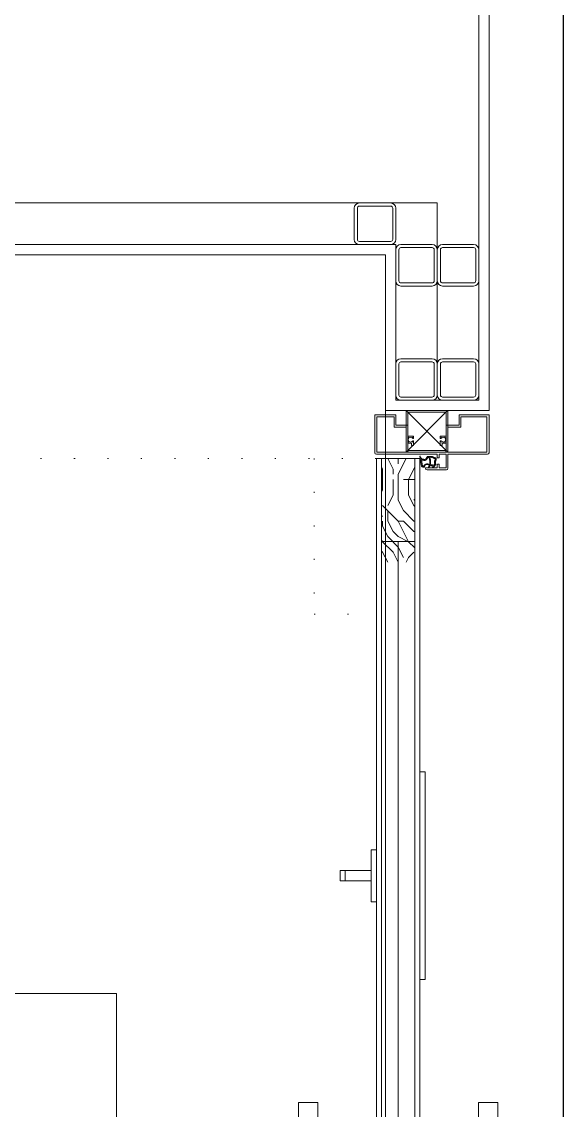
# Model space of a CAD drawing. Extents: x -1701 to 23780, y -363 to 7742.
# Drawn here: x 1352.5 to 1404.6, y 434.6 to 539.5 of the extents above; entities that cross this region are included whole.
import ezdxf
from ezdxf.enums import TextEntityAlignment as Align

# ---------------------------------------------------------------- set-up
doc = ezdxf.new("R2010")
doc.units = 0
doc.header["$LTSCALE"] = 25
doc.header["$MEASUREMENT"] = 0
doc.header["$PDMODE"] = 1
doc.linetypes.add('Audi$0$DOT2', pattern=[0.125, 0, -0.125])
doc.layers.get('0').update_dxf_attribs({"color": 9, "lineweight": 9})
for name, color, linetype, lineweight in [('Audi$0$06C', 8, 'Continuous', 9), ('Audi$0$06D', 8, 'Continuous', 9), ('Audi$0$09', 8, 'Continuous', 9), ('Audi$0$10', 8, 'Continuous', 9), ('Audi$0$11', 8, 'Continuous', 9), ('Audi$0$12', 8, 'Continuous', 9), ('Audi$0$20', 8, 'Audi$0$DOT2', 9), ('Audi$0$21', 8, 'Continuous', 9), ('Audi$0$33', 8, 'Audi$0$BATTING', 9), ('Audi$0$35', 8, 'Continuous', 9), ('E-KABLO', 7, 'Continuous', 30)]:
    doc.layers.add(name, color=color, linetype=linetype, lineweight=lineweight)
doc.styles.add('Audi$0$Arial', font='arial.ttf', dxfattribs={"height": 2.5})
doc.styles.add('Audi$0$MuuM_TEXT-STANDART', font='ARIALN.TTF')
doc.linetypes.add('Audi$0$BATTING', pattern='A,0.0001,-0.1,[134,ltypeshp.shx,S=0.1,R=0,X=-0.1,Y=0],-0.2,[134,ltypeshp.shx,S=0.1,R=180,X=0.1,Y=0],-0.1', length=0.4001000000000002)

# ---------------------------------------------------------------- blocks, each defined once
blk = doc.blocks.new('Audi$0$Prf-40x40')
for points in [[(1.5, -1.999999999998179), (-1.5, -2.000000000001818, -0.4142135623730951), (-2, -1.500000000001818), (-2, 1.499999999998179, -0.4142135623730951), (-1.5, 1.999999999998179), (1.5, 2.000000000001818, -0.4142135623730951), (2, 1.500000000001818), (2, -1.499999999998179, -0.4142135623730951)], [(1.5, -1.699999999998908), (-1.5, -1.700000000002544, -0.4142135623738941), (-1.699999999997089, -1.500000000001818), (-1.699999999997089, 1.499999999998179, -0.4142135623738941), (-1.5, 1.699999999998908), (1.5, 1.700000000002544, -0.4142135623738941), (1.699999999997089, 1.500000000001818), (1.699999999997089, -1.499999999998179, -0.4142135623738941)]]:
    blk.add_lwpolyline(points, format="xyb", close=True)
at = {"color": 252}
blk.add_point((0, 0), dxfattribs=at)
blk = doc.blocks.new('Audi$0$0_roomno2')
blk.add_lwpolyline([(19.375, -10.50000000000218), (0, -10.50000000000218), (0, 0), (19.375, 0)], close=True)
at = {"style": 'Audi$0$Arial'}
blk.add_attdef('ODANO', (0, 1.170000000001164), '', height=2, dxfattribs=at)
blk.add_attdef('MEKANADI', text='', height=2, dxfattribs=at).set_placement((0.3500000000000002, -3.000000000001453), align=Align.BOTTOM_LEFT)
at = {"style": 'Audi$0$MuuM_TEXT-STANDART', "width": 0.6}
for tag, p in [('YER01', (10, -4.500000000001453)), ('TAVAN01', (13.75, -4.500000000001453)), ('DUVAR01', (17.5, -4.500000000001453)), ('YER02', (10, -6.750000000001456)), ('TAVAN02', (13.75, -6.750000000001456)), ('DUVAR02', (17.5, -6.750000000001456)), ('YER03', (10, -9.000000000001457)), ('TAVAN03', (13.75, -9.000000000001457)), ('DUVAR03', (17.5, -9.000000000001457))]:
    blk.add_attdef(tag, text='', height=1.5, dxfattribs=at).set_placement(p, align=Align.MIDDLE_CENTER)
for tag, p in [('M2', (0.3500000000000001, -4.875000000001453)), ('TEMIZTAVANYUKSEKLIGI', (1.799999999999999, -8.607952679349546))]:
    blk.add_attdef(tag, text='', height=1.5, dxfattribs=at).set_placement(p, align=Align.MIDDLE_LEFT)
blk = doc.blocks.new('Audi$0$p-korkasa_40x40')
at = {"layer": 'Audi$0$10'}
for points in [[(-2, -2), (-2, -2, 4.557571570274368), (-2, -2), (2, -2.000000000000454, 6.895317174706505), (2, -2.000000000000454), (2, -2.000000000000454), (2, 2.000000000000454), (-2, 2), (-2, -2)], [(-1.85000000000582, -1.85000000000582), (-1.85000000000582, 1.85000000000582), (1.85000000000582, 1.85000000000582), (1.85000000000582, -1.85000000000582), (-1.85000000000582, -1.85000000000582, -4.556434831823175), (-1.85000000000582, -1.85000000000582)]]:
    blk.add_lwpolyline(points, format="xyb", close=True, dxfattribs=at)
for points in [[(2, -2.000000000000454), (-2, 2)], [(2, 2.000000000000454), (-2, -1.96874570933869)]]:
    blk.add_lwpolyline(points, dxfattribs=at)
blk = doc.blocks.new('Audi$0$p-kapı')
at = {"layer": 'Audi$0$09'}
h = blk.add_hatch(dxfattribs=at)
h.set_pattern_fill('LOGEND', color=256, scale=10, style=0)
h.set_pattern_definition([(360, (-1595.241908694795, -1979.639528495034), (9.999999999999996, -10), [3, -7]), (360, (-1595.241908694795, -1980.139528495034), (9.999999999999996, -10), [3, -7]), (360, (-1594.741908694795, -1981.139528495034), (9.999999999999996, -10), [2, -8]), (360, (-1594.241908694796, -1982.139528495034), (9.999999999999996, -10), [1.5, -8.5]), (360, (-1594.241908694796, -1983.139528495034), (9.999999999999996, -10), [1, -9]), (360, (-1596.741908694796, -1984.139528495034), (9.999999999999996, -10), [0.5, -2.5, 0.5, -6.5]), (360, (-1595.241908694795, -1984.639528495034), (9.999999999999996, -10), [0.5, -4, 1.5, -4]), (360, (-1593.241908694795, -1985.139528495034), (9.999999999999996, -10), [0.5, -0.5, 0.5, -8.5]), (360, (-1593.741908694795, -1985.639528495034), (9.999999999999996, -10), [0.5, -9.5]), (360, (-1594.241908694796, -1986.639528495034), (9.999999999999996, -10), [1.5, -8.5]), (360, (-1594.241908694796, -1987.639528495034), (9.999999999999996, -10), [2, -8]), (360, (-1594.741908694795, -1988.639528495034), (9.999999999999996, -10), [2.5, -3, 0.5, -4]), (270, (-1598.741908694796, -1982.639528495034), (-10, -9.999999999999996), [0.5, -1, 2.5, -6]), (270, (-1598.241908694796, -1983.639528495034), (-10, -9.999999999999996), [0.5, -0.5, 1.5, -7.5]), (270, (-1597.741908694796, -1987.639528495034), (-10, -9.999999999999996), [1, -9]), (270, (-1597.241908694796, -1983.639528495034), (-10, -9.999999999999996), [2, -3, 0.5, -4.5]), (270, (-1596.741908694796, -1989.139528495034), (-10, -9.999999999999996), [0.5, -9.5]), (270, (-1596.241908694796, -1984.139528495034), (-10, -9.999999999999996), [1.5, -8.5]), (270, (-1595.241908694795, -1984.639528495034), (-10, -9.999999999999996), [1, -9]), (270, (-1594.241908694796, -1984.639528495034), (-10, -9.999999999999996), [0.5, -1.5, 1.5, -6.5]), (270, (-1593.741908694795, -1985.139528495034), (-10, -9.999999999999996), [0.5, -9.5]), (270, (-1593.241908694795, -1983.139528495034), (-10, -9.999999999999996), [1.399999999999999, -8.6]), (270, (-1592.741908694796, -1981.139528495034), (-10, -9.999999999999996), [1, -9]), (270, (-1591.741908694795, -1985.139528495034), (-10, -9.999999999999996), [0.5, -9.5]), (270, (-1590.741908694796, -1984.639528495034), (-10, -9.999999999999996), [1.5, -8.5]), (270, (-1589.741908694796, -1984.639528495034), (-10, -9.999999999999996), [1.5, -8.5]), (314.9999999999999, (-1591.241908694796, -1980.639528495034), (-3.3e-15, -10.00000000019025), [0.7071000000000001, -0.7071000000000001, 0.7071000000000001, -12.02083562]), (314.9999999999999, (-1593.241908694795, -1983.139528495034), (-3.3e-15, -10.00000000019025), [1.414199999999999, -12.72793562]), (314.9999999999999, (-1597.241908694796, -1988.139528495034), (-3.3e-15, -10.00000000019025), [1.414199999999999, -12.72793562]), (314.9999999999999, (-1595.241908694795, -1985.639528495034), (-3.3e-15, -10.00000000019025), [1.414199999999999, -12.72793562]), (314.9999999999999, (-1594.741908694795, -1983.639528495034), (-3.3e-15, -10.00000000019025), [1.414199999999999, -12.72793562]), (314.9999999999999, (-1591.741908694795, -1981.639528495034), (-3.3e-15, -10.00000000019025), [1.414199999999999, -12.72793562]), (314.9999999999999, (-1592.741908694796, -1982.139528495034), (-3.3e-15, -10.00000000019025), [2.121319999999998, -12.02081562]), (314.9999999999999, (-1595.741908694796, -1986.639528495034), (-3.3e-15, -10.00000000019025), [0.7071000000000001, -13.43503562]), (314.9999999999999, (-1596.241908694796, -1987.639528495034), (-3.3e-15, -10.00000000019025), [0.7071000000000001, -13.43503562]), (314.9999999999999, (-1592.241908694796, -1987.639528495034), (-3.3e-15, -10.00000000019025), [0.7071000000000001, -13.43503562]), (314.9999999999999, (-1596.241908694796, -1982.639528495034), (-3.3e-15, -10.00000000019025), [0.7071000000000001, -13.43503562]), (314.9999999999999, (-1590.741908694796, -1986.139528495034), (-3.3e-15, -10.00000000019025), [0.7071000000000001, -13.43503562]), (314.9999999999999, (-1594.241908694796, -1985.139528495034), (-3.3e-15, -10.00000000019025), [0.7071000000000001, -13.43503562]), (314.9999999999999, (-1593.241908694795, -1986.139528495034), (-3.3e-15, -10.00000000019025), [0.7071000000000001, -13.43503562]), (225, (-1593.741908694795, -1984.139528495034), (-10.00000000019025, 3.3e-15), [0.7071000000000001, -0.7071000000000001, 2.121319999999998, -10.60661562]), (225, (-1592.241908694796, -1984.139528495034), (-10.00000000019025, 3.3e-15), [0.7071000000000001, -13.43503562]), (225, (-1592.241908694796, -1980.639528495034), (-10.00000000019025, 3.3e-15), [0.7071000000000001, -13.43503562]), (225, (-1594.241908694796, -1983.139528495034), (-10.00000000019025, 3.3e-15), [0.7071000000000001, -13.43503562]), (225, (-1592.741908694796, -1985.139528495034), (-10.00000000019025, 3.3e-15), [0.7071000000000001, -13.43503562]), (225, (-1595.241908694795, -1982.639528495034), (-10.00000000019025, 3.3e-15), [0.7071000000000001, -13.43503562]), (225, (-1591.241908694796, -1982.639528495034), (-10.00000000019025, 3.3e-15), [0.7071000000000001, -13.43503562]), (225, (-1598.241908694796, -1979.639528495034), (-10.00000000019025, 3.3e-15), [0.7071000000000001, -13.43503562]), (225, (-1597.741908694796, -1980.139528495034), (-10.00000000019025, 3.3e-15), [1.414199999999999, -12.72793562]), (225, (-1597.241908694796, -1980.639528495034), (-10.00000000019025, 3.3e-15), [1.414199999999999, -12.72793562]), (225, (-1596.241908694796, -1980.639528495034), (-10.00000000019025, 3.3e-15), [1.414199999999999, -12.72793562]), (225, (-1595.741908694796, -1981.639528495034), (-10.00000000019025, 3.3e-15), [1.414199999999999, -12.72793562]), (225, (-1591.741908694795, -1985.639528495034), (-10.00000000019025, 3.3e-15), [1.414199999999999, -12.72793562]), (225, (-1589.741908694796, -1980.639528495034), (-10.00000000019025, 3.3e-15), [1.414199999999999, -12.72793562]), (225, (-1589.241908694796, -1988.639528495034), (-10.00000000019025, 3.3e-15), [1.414199999999999, -12.72793562]), (225, (-1589.241908694796, -1987.639528495034), (-10.00000000019025, 3.3e-15), [1.414199999999999, -12.72793562]), (225, (-1590.241908694796, -1987.139528495034), (-10.00000000019025, 3.3e-15), [1.414199999999999, -12.72793562]), (225, (-1597.241908694796, -1987.139528495034), (-10.00000000019025, 3.3e-15), [2.121319999999998, -12.02081562]), (225, (-1590.741908694796, -1986.139528495034), (-10.00000000019025, 3.3e-15), [2.121319999999998, -12.02081562]), (333.4349487999999, (-1596.241908694796, -1989.139528495034), (10.00000000000094, -4.0006493e-09), [1.117999999999998, -21.24267976999997]), (333.4349487999999, (-1596.241908694796, -1984.139528495034), (10.00000000000094, -4.0006493e-09), [1.117999999999998, -21.24267976999997]), (333.4349487999999, (-1595.241908694795, -1987.139528495034), (10.00000000000094, -4.0006493e-09), [1.117999999999998, -21.24267976999997]), (333.4349487999999, (-1592.241908694796, -1980.139528495034), (10.00000000000094, -4.0006493e-09), [1.117999999999998, -21.24267976999997]), (333.4349487999999, (-1592.741908694796, -1981.139528495034), (10.00000000000094, -4.0006493e-09), [1.117999999999998, -21.24267976999997]), (333.4349487999999, (-1595.741908694796, -1983.139528495034), (10.00000000000094, -4.0006493e-09), [1.117999999999998, -21.24267976999997]), (333.4349487999999, (-1595.741908694796, -1988.139528495034), (10.00000000000094, -4.0006493e-09), [1.117999999999998, -21.24267976999997]), (333.4349487999999, (-1592.741908694796, -1985.139528495034), (10.00000000000094, -4.0006493e-09), [2.235999999999997, -20.12467976999998]), (296.5650511799998, (-1592.741908694796, -1986.639528495034), (5.099821e-10, -10.00000000000094), [1.117999999999975, -21.24267976999962]), (296.5650511799998, (-1591.241908694796, -1983.639528495034), (5.099821e-10, -10.00000000000094), [1.117999999999975, -21.24267976999962]), (296.5650511799998, (-1596.241908694796, -1985.639528495034), (5.099821e-10, -10.00000000000094), [1.117999999999975, -21.24267976999962]), (296.5650511799998, (-1598.241908694796, -1986.139528495034), (5.099821e-10, -10.00000000000094), [1.117999999999975, -21.24267976999962]), (296.5650511799998, (-1592.241908694796, -1984.139528495034), (5.099821e-10, -10.00000000000094), [1.117999999999975, -21.24267976999962]), (296.5650511799998, (-1593.241908694795, -1984.139528495034), (5.099821e-10, -10.00000000000094), [1.117999999999975, -21.24267976999962]), (296.5650511799998, (-1597.241908694796, -1985.639528495034), (5.099821e-10, -10.00000000000094), [2.235999999999953, -20.12467976999963]), (296.5650511799998, (-1589.741908694796, -1982.139528495034), (5.099821e-10, -10.00000000000094), [2.235999999999953, -20.12467976999963]), (296.5650511799998, (-1590.741908694796, -1982.639528495034), (5.099821e-10, -10.00000000000094), [2.235999999999953, -20.12467976999963]), (243.4349487999999, (-1598.741908694796, -1981.139528495034), (-4.0006526e-09, -10.00000000000094), [1.11799999999998, -21.24267976999968]), (243.4349487999999, (-1598.741908694796, -1986.639528495034), (-4.0006526e-09, -10.00000000000094), [1.11799999999998, -21.24267976999968]), (243.4349487999999, (-1596.741908694796, -1979.639528495034), (-4.0006526e-09, -10.00000000000094), [1.11799999999998, -21.24267976999968]), (243.4349487999999, (-1597.741908694796, -1988.639528495034), (-4.0006526e-09, -10.00000000000094), [1.11799999999998, -21.24267976999968]), (243.4349487999999, (-1596.741908694796, -1982.639528495034), (-4.0006526e-09, -10.00000000000094), [1.11799999999998, -21.24267976999968]), (243.4349487999999, (-1594.741908694795, -1983.639528495034), (-4.0006526e-09, -10.00000000000094), [1.11799999999998, -21.24267976999968]), (243.4349487999999, (-1593.741908694795, -1985.639528495034), (-4.0006526e-09, -10.00000000000094), [1.11799999999998, -21.24267976999968]), (243.4349487999999, (-1598.241908694796, -1981.639528495034), (3.2114650989e-06, -10.00000160773382), [1.11799999999998, -21.24267976999968]), (243.4349487999999, (-1595.741908694796, -1983.139528495034), (-4.0006526e-09, -10.00000000000094), [1.11799999999998, -21.24267976999968]), (243.4349487999999, (-1592.741908694796, -1982.139528495034), (-4.0006526e-09, -10.00000000000094), [1.11799999999998, -21.24267976999968]), (243.4349487999999, (-1591.741908694795, -1983.139528495034), (-4.0006526e-09, -10.00000000000094), [1.11799999999998, -21.24267976999968]), (243.4349487999999, (-1589.741908694796, -1986.139528495034), (-4.0006526e-09, -10.00000000000094), [1.11799999999998, -21.24267976999968]), (243.4349487999999, (-1597.241908694796, -1989.139528495034), (-4.0006526e-09, -10.00000000000094), [1.11799999999998, -21.24267976999968]), (243.4349487999999, (-1598.741908694796, -1988.639528495034), (-4.0006526e-09, -10.00000000000094), [2.23599999999996, -20.12467976999968]), (243.4349487999999, (-1597.241908694796, -1981.639528495034), (-4.0006526e-09, -10.00000000000094), [2.23599999999996, -20.12467976999968]), (206.5650511799999, (-1598.741908694796, -1980.139528495034), (-10.00000000000094, -5.099854e-10), [1.117999999999998, -21.24267976999997]), (206.5650511799999, (-1590.241908694796, -1979.639528495034), (-10.00000000000094, -5.099854e-10), [1.117999999999998, -21.24267976999997]), (206.5650511799999, (-1590.741908694796, -1984.639528495034), (-10.00000000000094, -5.099854e-10), [1.117999999999998, -21.24267976999997]), (206.5650511799999, (-1594.741908694795, -1981.139528495034), (-10.00000000000094, -5.099854e-10), [1.117999999999998, -21.24267976999997]), (206.5650511799999, (-1595.241908694795, -1980.139528495034), (-10.00000000000094, -5.099854e-10), [1.117999999999998, -21.24267976999997]), (206.5650511799999, (-1594.241908694796, -1982.139528495034), (-10.00000000000094, -5.099854e-10), [1.117999999999998, -21.24267976999997]), (206.5650511799999, (-1591.241908694796, -1988.139528495034), (-10.00000000000094, -5.099854e-10), [1.117999999999998, -21.24267976999997]), (206.5650511799999, (-1590.241908694796, -1988.639528495034), (-10.00000000000094, -5.099854e-10), [2.235999999999996, -20.12467976999998])])
h.paths.add_polyline_path([(1.170000000001889, -4.599999999998543), (1.170000000001889, -14.60028270519979), (4.370000000002618, -14.60028270519979), (4.370000000002618, -4.599999999998543)])
at = {"layer": 'Audi$0$10'}
h = blk.add_hatch(color=256, dxfattribs=at)
edge = h.paths.add_edge_path()
edge.add_spline(control_points=[(-0.5369756097570644, -5.487583130314305), (-0.5906374453152239, -5.448109474127703), (-0.6878822009421129, -5.376576213864607), (-0.7823709486983716, -5.26979727714206), (-0.8899654388224005, -5.183654342275985), (-0.8351330276491353, -5.074845487528363), (-0.7993581297414494, -4.972602756468404), (-0.8236312188018928, -4.864064488465372), (-0.8909774078929331, -4.779597429209387), (-0.8936748011838059, -4.686491515603847), (-0.8901922852564894, -4.571903196243511), (-0.728764212148235, -4.500753839522076), (-0.5556085026000801, -4.416274023991716), (-0.3208874964548158, -4.395586009384714), (-0.1643808494300174, -4.42080311450263), (-0.0170845106040361, -4.413859327672981), (-0.0044594722057809, -4.527684065302309), (0.0795073431909259, -4.599534732878963), (0.1646003593887144, -4.71296180869831), (0.2895508234578301, -4.690704634194842), (0.4061617531915547, -4.673187978973147), (0.5518175704273744, -4.632420690963042), (0.5995418682032323, -4.505562638551054), (0.6480338603832934, -4.328156698684324), (0.6698076058928564, -4.376234219475009), (0.6769063150313741, -4.400546785698677)], knot_values=[0, 0, 0, 0, 1.972481329933421, 3.574485720078666, 4.459231721842631, 5.627326994262999, 6.631388320856649, 7.787072978740821, 8.75015276194368, 9.776376719050775, 10.52172028727109, 11.98318526219924, 14.34903833668033, 16.62296311174929, 18.66660599276623, 19.53265988375316, 20.30320742306432, 21.53106540985929, 22.8950020509257, 24.14050273090668, 24.94140504827469, 26.57643914558082, 28.1214307914516, 29.40842415818681, 30.06904306217089, 30.06904306217089, 30.06904306217089, 30.06904306217089], degree=3, periodic=0)
edge.add_arc((0.6577079170856451, -4.406152275536441), 0.0200000000000125, 350.303872262608, 376.27658788719623, ccw=False)
edge.add_line((0.6774222141648352, -4.409520730769144), (0.514778214589569, -5.361414672272076))
edge.add_spline(control_points=[(0.5147782145904785, -5.361414672275714), (0.4684569597193331, -5.388787999763736), (0.4029367876937613, -5.443303916799778), (0.299123291955766, -5.449055911398318), (0.2368332224687037, -5.433057827853191), (0.2434630590905726, -5.433695241110398), (0.2195726180252677, -5.362300950851932), (0.2195726180252677, -5.362300950851932)], knot_values=[0, 0, 0, 0, 0.2230052084876708, 0.4469780816912642, 0.8022655540997069, 1.018676818468204, 1.060393501096338, 1.060393501096338, 1.060393501096338, 1.060393501096338], degree=3, periodic=0)
edge.add_arc((-0.0149015127535677, -5.415764181387202), 0.2404920685283454, 372.8446095959982, 501.1423613045367)
edge.add_spline(control_points=[(-0.2021744220619439, -5.264882464594847), (-0.1844337589864153, -5.291202170345058), (-0.1854437276160752, -5.349255018729309), (-0.1315036820815294, -5.445958331976726), (-0.2492554579002899, -5.444384058457217), (-0.2605854891371564, -5.251315691763012), (-0.4150242235737096, -5.31380163356516), (-0.6628840222583677, -5.301241093380665), (-0.5288317618396832, -5.417381600585939), (-0.5347583595721517, -5.468470008810981), (-0.5369756097570644, -5.487583130314305)], knot_values=[1.684532790128255, 1.684532790128255, 1.684532790128255, 1.684532790128255, 1.827512949640418, 2.001131811412198, 2.034132841388928, 2.383878172112238, 2.570749579948123, 2.81730155771981, 2.995364809708569, 3.101801527567439, 3.101801527567439, 3.101801527567439, 3.101801527567439], degree=3, periodic=0)
edge = h.paths.add_edge_path(flags=16)
edge.add_spline(control_points=[(0.4883339317893844, -4.707549555794683), (0.4716886541282295, -4.72382829525304), (0.4523573484184455, -4.740081949203158), (0.4147011533677869, -4.762876765031251), (0.4001201892897372, -4.769903305110347), (0.3915949691217975, -4.773773023873216)], knot_values=[4.696285649924368, 4.696285649924368, 4.696285649924368, 4.696285649924368, 4.79612257682362, 4.79612257682362, 4.854419796380462, 4.854419796380462, 4.854419796380462, 4.854419796380462], degree=3, periodic=0)
edge.add_spline(control_points=[(0.3915949691217975, -4.773773023873216), (0.3885683923836041, -4.773607827773957), (0.3855311636252736, -4.773655683078687), (0.3757315162838495, -4.774002489109988), (0.3681160688320233, -4.774514404918591), (0.3516475183459988, -4.775929850264217), (0.3429637488879962, -4.776802903492352), (0.3252907630521804, -4.778838108541092), (0.316594720883586, -4.779977599690028), (0.291213085376512, -4.783661981935438), (0.2728923982976994, -4.786533683887681), (0.2312442128131806, -4.78980612817395), (0.2079686403376399, -4.790495247798387), (0.1708219201973407, -4.78445179665141), (0.157941705580015, -4.781219668708216), (0.126446850845241, -4.770230560083289), (0.1093897561368067, -4.760862773509868), (0.0793808313101181, -4.740266044478628), (0.0663699295146216, -4.728753008399507), (0.0429483607986185, -4.705703304971394), (0.0327881743869512, -4.6945441887583), (0.0148434022485162, -4.673768951717647), (0.0068756339605898, -4.663993070942523), (-0.0090410068587516, -4.644832979894998), (-0.0171964423425379, -4.635036743347882), (-0.0399044250698353, -4.605598142516099), (-0.0547606956715754, -4.584164799889547), (-0.0673612565879012, -4.558587210129186)], knot_values=[3.795205768767631, 3.795205768767631, 3.795205768767631, 3.795205768767631, 3.825435281411388, 3.825435281411388, 3.876175829762433, 3.876175829762433, 3.923120005564896, 3.923120005564896, 3.970064181367359, 3.970064181367359, 4.056079576782028, 4.056079576782028, 4.1420949721967, 4.1420949721967, 4.181856208153813, 4.181856208153813, 4.244411595576305, 4.244411595576305, 4.309456277789172, 4.309456277789172, 4.374500960002043, 4.374500960002043, 4.436400391423946, 4.436400391423946, 4.498299822845847, 4.498299822845847, 4.605733337985941, 4.605733337985941, 4.605733337985941, 4.605733337985941], degree=3, periodic=0)
edge.add_arc((-0.1355372299003648, -4.592173467186512), 0.0759999999999773, 386.2267322776729, 512.7778100074727)
edge.add_arc((0.7681294868853002, -4.977224969225062), 1.058097748058568, 156.6238447574831, 191.1623001326106)
edge.add_arc((-0.2503260998964834, -5.178210484511509), 0.0200000000000284, 191.0999284626219, 300.1954139159717)
edge.add_arc((-0.0254490172264923, -5.461997083402821), 0.3422998841750275, 24.48805169599501, 128.8712679559413, ccw=False)
edge.add_arc((0.3533265005826252, -5.298020562389866), 0.0708012071070941, 198.181550441474, 359.8422720900505)
edge.add_line((0.4241274394116772, -5.298215468756097), (0.5220320556400111, -4.725216702885518))
edge.add_arc((0.5023177585608211, -4.721848247652815), 0.019999999999999, 350.303872269459, 494.3621609343977)
edge = h.paths.add_edge_path(flags=16)
edge.add_spline(control_points=[(-0.3815073000114353, -4.472222122116363), (-0.3834389916773944, -4.472755469825642), (-0.3853727186760807, -4.473293892668153), (-0.4205788632025361, -4.483177059635636), (-0.4544610585180635, -4.493986634843166), (-0.4889215080875148, -4.505812684583361), (-0.4900629374460549, -4.506205374447745), (-0.4912037800822874, -4.506598829961148)], knot_values=[2.606882164150666, 2.606882164150666, 2.606882164150666, 2.606882164150666, 2.618308665253161, 2.618308665253161, 2.814704777591772, 2.814704777591772, 2.821436412206805, 2.821436412206805, 2.821436412206805, 2.821436412206805], degree=3, periodic=0)
edge.add_spline(control_points=[(-0.4912037800822874, -4.506598829961148), (-0.5233471352403285, -4.517684478290902), (-0.5550247264036443, -4.529377925202424), (-0.5877413626330963, -4.542037063278256), (-0.5892461558505602, -4.542620780113793), (-0.5907511911427719, -4.543206048052525)], knot_values=[2.408074102405524, 2.408074102405524, 2.408074102405524, 2.408074102405524, 2.597738580129102, 2.597738580129102, 2.606882164150666, 2.606882164150666, 2.606882164150666, 2.606882164150666], degree=3, periodic=0)
edge.add_spline(control_points=[(-0.5907511911427719, -4.543206048052525), (-0.6054095705112559, -4.548906299380178), (-0.6200909125836916, -4.554753686526963), (-0.6513064689206658, -4.567462292994605), (-0.6679456813908474, -4.574394172494065), (-0.6975867124383514, -4.586989977215123), (-0.7102365350583569, -4.592390315156078), (-0.7229134244116722, -4.597943268978269)], knot_values=[2.149006277224146, 2.149006277224146, 2.149006277224146, 2.149006277224146, 2.238060749371884, 2.238060749371884, 2.336258805541189, 2.336258805541189, 2.408074102405524, 2.408074102405524, 2.408074102405524, 2.408074102405524], degree=3, periodic=0)
edge.add_spline(control_points=[(-0.7229134244116722, -4.597943268978269), (-0.7275705286083394, -4.599983255589904), (-0.7322312857468205, -4.602043839309772), (-0.7455618066960596, -4.608008490373322), (-0.7536017658676429, -4.611828990477079), (-0.7677693781188282, -4.618944767549691), (-0.7739268021578029, -4.622241907200078), (-0.7842826841624629, -4.628234270370738), (-0.7883197533083149, -4.630736095932662), (-0.7920567741166451, -4.633701593120347)], knot_values=[1.977607441624772, 1.977607441624772, 1.977607441624772, 1.977607441624772, 2.003990200929743, 2.003990200929743, 2.053089229014396, 2.053089229014396, 2.101047753119271, 2.101047753119271, 2.149006277224144, 2.149006277224144, 2.149006277224144, 2.149006277224144], degree=3, periodic=0)
edge.add_arc((-0.7796246261059423, -4.649368172060348), 0.0200000000000304, 128.4336106568367, 179.4444368482111)
edge.add_spline(control_points=[(-0.7994840715909959, -4.647001227844157), (-0.7996182607275844, -4.648127119100536), (-0.7997274019762699, -4.649270390116727), (-0.8002259230997879, -4.655377579787455), (-0.8004687433967774, -4.661489339101533), (-0.8008469303676973, -4.678717195005447), (-0.8008342107059434, -4.690569281578063), (-0.8005320933662003, -4.700638614369379)], knot_values=[1.69878072459484, 1.69878072459484, 1.69878072459484, 1.69878072459484, 1.709176364630534, 1.709176364630534, 1.751194216338215, 1.751194216338215, 1.814824352558606, 1.814824352558606, 1.814824352558606, 1.814824352558606], degree=3, periodic=0)
edge.add_spline(control_points=[(-0.8005320933662003, -4.700638614369379), (-0.8005291922345351, -4.700735306796559), (-0.8005262644182947, -4.700831834830751), (-0.8002453347398841, -4.709994188720882), (-0.7996581484585477, -4.717831906731587), (-0.7983876424550544, -4.727805052178155), (-0.7979033033734595, -4.730831703876901), (-0.7967892664892136, -4.736400009627687), (-0.7963274052344786, -4.738312488167137), (-0.7950642314099241, -4.742959291426813), (-0.7941042474449205, -4.745736805889464), (-0.7922515160280456, -4.749893213578616), (-0.7915139412471035, -4.751386409348922), (-0.7898580297332956, -4.754580855151289), (-0.7890619376630639, -4.756077201753212), (-0.7868423479412741, -4.760092619239003), (-0.785815735354845, -4.761863285893921), (-0.7847239510629151, -4.763692432650714)], knot_values=[1.498288754767149, 1.498288754767149, 1.498288754767149, 1.498288754767149, 1.498899773643438, 1.498899773643438, 1.55638679152604, 1.55638679152604, 1.58513030046734, 1.58513030046734, 1.61387380940864, 1.61387380940864, 1.646408564364206, 1.646408564364206, 1.665384561853024, 1.665384561853024, 1.684360559341839, 1.684360559341839, 1.69878072459484, 1.69878072459484, 1.69878072459484, 1.69878072459484], degree=3, periodic=0)
edge.add_line((-0.7847239510629151, -4.763692432650714), (-0.7586869314282012, -4.807314172154292))
edge.add_line((-0.7586869314254728, -4.807314172154292), (-0.7255136902876984, -4.892826685434557))
edge.add_line((-0.7255136902895174, -4.892826685434557), (-0.7173155414820941, -4.968486310488515))
edge.add_line((-0.7173155414820941, -4.968486310492153), (-0.7384525110683171, -5.073848124018696))
edge.add_spline(control_points=[(-0.7384525110719551, -5.073848124025972), (-0.7417319309315645, -5.082875379535834), (-0.7452146564100987, -5.091635143231542), (-0.7561384565451591, -5.117976489476859), (-0.7633910574986658, -5.133729595487238), (-0.7682081721068243, -5.146175721485631)], knot_values=[0.9322138717899155, 0.9322138717899155, 0.9322138717899155, 0.9322138717899155, 0.9728151593248144, 0.9728151593248144, 1.059280169269481, 1.059280169269481, 1.059280169269481, 1.059280169269481], degree=3, periodic=0)
edge.add_arc((-0.7495564365199244, -5.153394638276949), 0.0199999999999873, 155.8711632790235, 228.8123973927473)
edge.add_spline(control_points=[(-0.7630056632260676, -5.168197283346669), (-0.7554750532144681, -5.175039363311952), (-0.7451898386098037, -5.183923097909428), (-0.7354561730571731, -5.192862009229427), (-0.7354408858154784, -5.192876049142794), (-0.735425599890732, -5.192890088728745)], knot_values=[0.6191493752113117, 0.6191493752113117, 0.6191493752113117, 0.6191493752113117, 0.6800377646677511, 0.6800377646677511, 0.6801335518299229, 0.6801335518299229, 0.6801335518299229, 0.6801335518299229], degree=3, periodic=0)
edge.add_line((-0.735425599890732, -5.192890088728745), (-0.7085877083327432, -5.218385404619767))
edge.add_arc((-0.6554298056871632, -5.164069316888342), 0.0760000000000115, 225.6174196060796, 248.1751496806524)
edge.add_line((-0.6836843639466679, -5.234621991803579), (-0.6090193983354766, -5.237696418160338))
edge.add_line((-0.6090193983327481, -5.237696418160338), (-0.5257167661893618, -5.233455986635817))
edge.add_line((-0.5257167661911808, -5.233455986635817), (-0.4458209923805044, -5.229388977597409))
edge.add_line((-0.445820992379595, -5.229388977597409), (-0.3993508796656897, -5.227023466140963))
edge.add_line((-0.3993508796665992, -5.227023466140963), (-0.3993451848336917, -5.227020210622868))
edge.add_arc((-0.4095884813359591, -5.151713671220931), 0.0760000000000394, 277.7459111072929, 367.2281972781141)
edge.add_line((-0.3341924609158013, -5.142151239269876), (-0.3342328856770109, -5.142296967715083))
edge.add_line((-0.3342328856779204, -5.142296967715083), (-0.3466309443083446, -5.07546490272216))
edge.add_line((-0.3466309443065256, -5.07546490272216), (-0.355971261873492, -4.984500883256258))
edge.add_line((-0.35597126187713, -4.984500883256258), (-0.3547381997259436, -4.856020760558748))
edge.add_line((-0.3547381997232151, -4.856020760555111), (-0.3473031821049517, -4.788441025990323))
edge.add_line((-0.3473031821085897, -4.788441025993961), (-0.3161650954198194, -4.647602403383644))
edge.add_arc((0.6255815801705467, -4.929675160965414), 0.9830828253785207, 158.9158621440237, 163.3259459756231, ccw=False)
edge.add_arc((-0.361280229568365, -4.545481016604751), 0.0760000000000061, 336.3054641239717, 465.4350394577134)
at = {"layer": 'Audi$0$06C'}
blk.add_line((7.870046077259757, -45.30000001471488), (7.870046077259757, -44.3000000147149), dxfattribs=at)
for points in [[(5.370046077259756, -42.3000000147149), (4.870046077259757, -42.3000000147149), (4.870046077259757, -47.3000000147149), (5.370046077259756, -47.3000000147149)], [(8.370046077259758, -45.30000001471488), (5.370046077259756, -45.30000001471488), (5.370046077259756, -44.3000000147149), (8.370046077259758, -44.3000000147149)]]:
    blk.add_lwpolyline(points, close=True, dxfattribs=at)
at = {"layer": 'Audi$0$06D'}
for points in [[(-0.5799951286935539, -81.62219937940608), (-6.829995128693553, -81.62219937940608), (-6.829995128693553, -66.62219937940608), (-4.954995128693552, -66.62219937940608), (-4.954995128693552, -79.37219937940608), (-4.954995128693552, -79.37219937940608), (-0.5799951286935539, -79.37219937940608), (-0.5799951286935539, -81.62219937940608)], [(6.120140416471259, -81.62218975205906), (12.37014041647126, -81.62218975205906), (12.37014041647126, -66.62218975205906), (10.49514041647126, -66.62218975205906), (10.49514041647126, -79.37218975205904), (10.49514041647126, -79.37218975205904), (6.120140416471259, -79.37218975205904), (6.120140416471259, -81.62218975205906)]]:
    blk.add_lwpolyline(points, dxfattribs=at)
at = {"layer": 'Audi$0$10'}
for p, q in [((-0.6520531316018606, -5.239887004390766), (-0.3993804007805011, -5.227024968880868)), ((0.5220320556400111, -4.725216702885518), (0.4238229449983919, -5.299997559632172)), ((0.6774222141648352, -4.409520730769144), (0.5147782145904785, -5.361414672275714))]:
    blk.add_line(p, q, dxfattribs=at)
blk.add_lwpolyline([(-3.124999999996361, -0.4000000000014552, -0.4142135623730951), (-3.099999999998543, -0.4250000000029104), (-3.099999999998543, -1.400000000059662), (-1.86499999999796, -1.400000000059662, -0.4142135623730951), (-1.839999999996505, -1.425000000061118), (-1.839999999996505, -2.445454079315823), (-1.281196915806503, -2.445454079315823), (-1.281196915806503, -2.675454079311748), (-1.390486237687582, -2.675454079311748), (-1.354628344986849, -2.639596186614654, 0.0916730868048769), (-1.425339023106061, -2.568885508495439), (-1.461431334289954, -2.604977819675696, 0.2882609505077494), (-1.700962497321597, -2.604977819675696), (-1.73705480850549, -2.568885508495439, 0.091673086804877), (-1.807765486624703, -2.639596186614654), (-1.771673175440809, -2.675688497794908, 0.2882609505067066), (-1.771673175440809, -2.915219660826551), (-1.807765486624703, -2.951311972014082, 0.09167308680455198), (-1.73705480850549, -3.022022650133294), (-1.700962497321597, -2.985930338945763, 0.2882609505077494), (-1.461431334289954, -2.985930338945763), (-1.425339023106061, -3.022022650133294, 0.0916730868044047), (-1.354628344986849, -2.951311972014082), (-1.390486237687582, -2.915454079309712), (-1.281196915806503, -2.915454079309712), (-1.281196915806503, -3.320454079315823, -0.4142135623730951), (-1.30619691580432, -3.345454079310002), (-1.456196915805774, -3.345454079310002, -0.4142135623730951), (-1.481196915807231, -3.320454079315823), (-1.481196915807231, -3.145454079312912), (-1.839999999996505, -3.145454079312912), (-1.839999999996505, -3.849999999998543, 0.4142135623730951), (-1.689999999998688, -4), (1.690000000002328, -4, 0.4142135623730951), (1.840000000003783, -3.849999999998543), (1.840000000003783, -3.145454079312912), (1.481196915810869, -3.145454079312912), (1.481196915810869, -3.320454079315823, -0.4142135623730951), (1.456196915813051, -3.345454079310002), (1.306196915811596, -3.345454079310002, -0.4142135623730951), (1.281196915810139, -3.320454079315823), (1.281196915810139, -2.915454079309712), (1.390486237694856, -2.915454079309712), (1.354628344994123, -2.951311972014082, 0.0916730868044046), (1.4253390231097, -3.022022650133294), (1.46143133429723, -2.985930338945763, 0.2882609505077494), (1.700962497328873, -2.985930338945763), (1.737054808512764, -3.022022650133294, 0.09167308680455198), (1.807765486631979, -2.951311972014082), (1.771673175444448, -2.915219660826551, 0.2882609505067075), (1.771673175444448, -2.675688497794908), (1.807765486631979, -2.639596186614654, 0.0916730868048769), (1.737054808512764, -2.568885508495439), (1.700962497328873, -2.604977819675696, 0.2882609505077494), (1.46143133429723, -2.604977819675696), (1.425339023113338, -2.568885508495439, 0.091673086804877), (1.354628344994123, -2.639596186614654), (1.390486237694856, -2.675454079311748), (1.281196915810139, -2.675454079311748), (1.281196915810139, -2.445454079315823), (1.840000000003783, -2.445454079315823), (1.840000000003783, -1.425000000061118, -0.4142135623730951), (1.8650000000016, -1.400000000059662), (3.000000000003637, -1.400000000059662), (3.000000000003637, -0.4250000000029104, -0.4142135623730951), (3.025000000005093, -0.4000000000014552), (4.995000000002619, -0.4000000000014552, -0.4142135623730951), (5.020000000004074, -0.4250000000029104), (5.020000000004074, -4.050000000002908, -0.4142135623730951), (4.870000000002619, -4.199999999997087), (-0.999999999996362, -4.199999999997087), (-0.999999999996362, -4.525000000001455, -0.4142135623730951), (-1.024999999997815, -4.550000000002909), (-1.154999999998834, -4.550000000002909, -0.4142135623730951), (-1.179999999996653, -4.525000000001455), (-1.179999999996653, -4.199999999997087), (-1.839999999996505, -4.199999999997087), (-1.839999999996505, -5.519999999996796), (-1.179999999996653, -5.519999999996796), (-1.179999999996653, -5.194999999999708, -0.4142135623730951), (-1.154999999998834, -5.169999999998251), (-1.024999999997815, -5.169999999998251, -0.4142135623730951), (-0.999999999996362, -5.194999999999708), (-0.999999999996362, -5.519999999996796), (0.1400000000030559, -5.519999999996796), (0.1400000000030559, -5.550000000002909, -0.4142135623730951), (-0.0099999999983993, -5.699999999997088), (-1.869999999998981, -5.699999999997088, -0.4142135623730951), (-2.019999999996798, -5.550000000002909), (-2.019999999996798, -4.199999999997087), (-5.829999999998107, -4.199999999997087, -0.4142135623730951), (-5.979999999995925, -4.050000000002908), (-5.979999999995925, -0.4250000000029104, -0.4142135623730951), (-5.95499999999447, -0.4000000000014552)], format="xyb", close=True, dxfattribs=at)
for points in [[(-5.779999999998834, -0.5999999999985448), (-5.779999999998834, -4), (-2, -4), (-2, -1.580000000059953), (-3.259999999998397, -1.580000000059953), (-3.259999999998397, -0.5999999999985448)], [(2.000000000003637, -1.580000000059953), (3.160000000007128, -1.580000000059953), (3.160000000007128, -0.5999999999985448), (4.820000000003347, -0.5999999999985448), (4.820000000003347, -4), (2.000000000003637, -4)], [(0.6702100840338971, -34.80029411766009), (0.1702100840338971, -34.80029411766009), (0.1702100840338971, -54.80029411766007), (0.6702100840338971, -54.80029411766007)]]:
    blk.add_lwpolyline(points, close=True, dxfattribs=at)
blk.add_lwpolyline([(-0.2852864468113694, -4.544508914594188), (-0.3161650954170909, -4.647602403383644), (-0.3473031821085897, -4.788441025993961), (-0.3547381997232151, -4.856020760562386), (-0.35597126187713, -4.984500883256258), (-0.3466309443065256, -5.07546490272216), (-0.3342328856779204, -5.142296967707807), (-0.3498928999542841, -5.19875022683118), (-0.3993451848327822, -5.227020210622868), (-0.445820992379595, -5.229388977597409), (-0.5257167661911808, -5.233455986635817), (-0.6090193983327481, -5.237696418160338), (-0.6836843639466679, -5.234621991803579), (-0.7085877083300148, -5.218385404623404), (-0.73542559989437, -5.192890088728745), (-0.7690206406296058, -5.1579929812724), (-0.7384525110683171, -5.073848124018696), (-0.7173155414820941, -4.968486310492153), (-0.7255136902895174, -4.892826685434557), (-0.7586869314254728, -4.807314172154292), (-0.7847239510629151, -4.763692432650714), (-0.8005320933662003, -4.700638614362106), (-0.7920567741202831, -4.633701593120347), (-0.7229134244116722, -4.597943268978269), (-0.5907511911464101, -4.543206048052525), (-0.4912037800822874, -4.506598829961148), (-0.3815073000114353, -4.472222122116363), (-0.3038095378688013, -4.495750547117495), (-0.3038095819792943, -4.495750496142136), (-0.2852864468113694, -4.544508914594188)], dxfattribs=at)
for centre, radius, start, end in [((-0.7796246261059423, -4.649368172060348), 0.02, 128.4336106363328, 173.20327499731), ((-0.7495564365199244, -5.153394638276949), 0.02, 158.8417053724818, 227.7426827470283), ((-0.6554298056871632, -5.164069316888342), 0.076, 225.617419607337, 270.7328797544679), ((-0.4095884813359591, -5.151713671220931), 0.076, 277.7459111072136, 5.782088052093817), ((-0.361280229568365, -4.545481016604751), 0.076, 336.3054640785231, 105.4350394371128), ((0.6255815801705467, -4.929675160965414), 0.983082825378532, 158.9158621476075, 192.4906719201862), ((0.7681294868853002, -4.977224969225062), 1.058097748058572, 156.6238447583161, 191.1647034335445), ((-0.2503260998964834, -5.178210484511509), 0.02, 191.227074850636, 300.1954139160138), ((-0.0254490172264923, -5.461997083402821), 0.3422998841750354, 24.45469069919868, 128.8712679557805), ((-0.1355372299003648, -4.592173467186512), 0.076, 26.22673226566259, 152.7778100167051), ((-0.0149015127535677, -5.415764181387202), 0.2404920685283614, 12.84460959603832, 141.1423613046935), ((0.5023177585608211, -4.721848247652815), 0.02, 350.3038722725713, 134.3621609305255), ((0.3533265005826252, -5.298020562389866), 0.0708012071070867, 197.4548495621878, 1.569542270734784)]:
    blk.add_arc(centre, radius, start, end, dxfattribs=at)
for points, knots in [([(-0.5369756097570644, -5.487583130314305), (-0.5906374453152239, -5.448109474127703), (-0.6878822009421129, -5.376576213864607), (-0.7823709486983716, -5.26979727714206), (-0.8899654388224005, -5.183654342275985), (-0.8351330276491353, -5.074845487528363), (-0.7993581297414494, -4.972602756468404), (-0.8236312188018928, -4.864064488465372), (-0.8909774078929331, -4.779597429209387), (-0.8936748011838059, -4.686491515603847), (-0.8901922852564894, -4.571903196243511), (-0.728764212148235, -4.500753839522076), (-0.5556085026000801, -4.416274023991716), (-0.3208874964548158, -4.395586009384714), (-0.1643808494300174, -4.42080311450263), (-0.0170845106040361, -4.413859327672981), (-0.0044594722057809, -4.527684065302309), (0.0795073431909259, -4.599534732878963), (0.1646003593887144, -4.71296180869831), (0.2895508234578301, -4.690704634194842), (0.4061617531915547, -4.673187978973147), (0.5518175704273744, -4.632420690963042), (0.6195418682036689, -4.505562638551054), (0.6480338603832934, -4.328156698684324), (0.6698076058928564, -4.376234219475009), (0.6769063150313741, -4.400546785698677)], [0, 0, 0, 0, 1.972481329933421, 3.574485720078666, 4.459231721842631, 5.627326994262999, 6.631388320856649, 7.787072978740821, 8.75015276194368, 9.776376719050775, 10.52172028727109, 11.98318526219924, 14.34903833668033, 16.62296311174929, 18.66660599276623, 19.53265988375316, 20.30320742306432, 21.53106540985929, 22.8950020509257, 24.14050273090668, 24.94140504827469, 26.57643914558082, 28.1214307914516, 29.40842415818681, 30.06904306217089, 30.06904306217089, 30.06904306217089, 30.06904306217089]), ([(-0.7682081721068243, -5.146175721485631), (-0.7633910574986658, -5.133729595487238), (-0.7561384565451591, -5.117976489476859), (-0.7432136414427079, -5.086809951688335), (-0.7377413171088847, -5.072719063602562), (-0.7283581326410058, -5.043427256146967), (-0.7242661277850857, -5.027782777055108), (-0.717914586468396, -4.9910093458966), (-0.7165164292564441, -4.969060021008771), (-0.7186985585321966, -4.926529184493118), (-0.7220867810865457, -4.905639070355392), (-0.7319183873587463, -4.867854555639496), (-0.7378786975896219, -4.850846082314092), (-0.7498877078542137, -4.823895453424483), (-0.7553039138510941, -4.81340084002295), (-0.7653394280714565, -4.795269491296494), (-0.7701119946723339, -4.787349884267313), (-0.7797062856225239, -4.771799181813547), (-0.7842275953080389, -4.764822918405116), (-0.7890619376667019, -4.756077201753212), (-0.7898580297332956, -4.754580855151289), (-0.7915139412471035, -4.751386409348922), (-0.7922515160280456, -4.749893213578616), (-0.7941042474449205, -4.745736805889464), (-0.7950642314099241, -4.742959291426813), (-0.7963274052344786, -4.738312488167137), (-0.7967892664892136, -4.736400009627687), (-0.7979033033734595, -4.730831703876901), (-0.7983876424550544, -4.727805052178155), (-0.7996581484585477, -4.717831906731587), (-0.8002453347398841, -4.709994188720882), (-0.8008339442421855, -4.690797040915638), (-0.8008491176260577, -4.678816832914888), (-0.8004687433967774, -4.661489339101533), (-0.8002259230997879, -4.655377579787455), (-0.7997274019762699, -4.649270390116727), (-0.7996182607275844, -4.648127119100536), (-0.7994840715909959, -4.647001227844157)], [0.9322138717899155, 0.9322138717899155, 0.9322138717899155, 0.9322138717899155, 1.018678881734585, 1.018678881734585, 1.082556095212454, 1.082556095212454, 1.146433308690327, 1.146433308690327, 1.225396899008182, 1.225396899008182, 1.304360489326034, 1.304360489326034, 1.372259955503497, 1.372259955503497, 1.415603443997421, 1.415603443997421, 1.458946932491345, 1.458946932491345, 1.512708920020149, 1.512708920020149, 1.531684917508965, 1.531684917508965, 1.550660914997782, 1.550660914997782, 1.583195669953349, 1.583195669953349, 1.611939178894649, 1.611939178894649, 1.640682687835949, 1.640682687835949, 1.698169705718551, 1.698169705718551, 1.76241086081523, 1.76241086081523, 1.804428712522914, 1.804428712522914, 1.814824352558608, 1.814824352558608, 1.814824352558608, 1.814824352558608]), ([(-0.7920567741166451, -4.633701593120347), (-0.7883197533083149, -4.630736095932662), (-0.7842826841624629, -4.628234270370738), (-0.7739268021578029, -4.622241907200078), (-0.7677693781188282, -4.618944767549691), (-0.7536017658676429, -4.611828990477079), (-0.7455618066960596, -4.608008490373322), (-0.7195482882671059, -4.596368918224468), (-0.7021864228372579, -4.588944600647662), (-0.6679456813908474, -4.574394172494065), (-0.6513064689206658, -4.567462292994605), (-0.6185666497913191, -4.554133122350322), (-0.6023965166750715, -4.547707622361483), (-0.5539169421463157, -4.528949287188877), (-0.5210979254807171, -4.516854905952641), (-0.4544610585180635, -4.493986634843166), (-0.4205788632025361, -4.483177059635636), (-0.3853727186760807, -4.473293892668153), (-0.3834389916773944, -4.472755469825642), (-0.3815073000114353, -4.472222122116363)], [1.977607441624772, 1.977607441624772, 1.977607441624772, 1.977607441624772, 2.025565965729647, 2.025565965729647, 2.073524489834522, 2.073524489834522, 2.122623517919175, 2.122623517919175, 2.220821574088481, 2.220821574088481, 2.319019630257786, 2.319019630257786, 2.41721768642709, 2.41721768642709, 2.613613798765703, 2.613613798765703, 2.810009911104313, 2.810009911104313, 2.821436412206809, 2.821436412206809, 2.821436412206809, 2.821436412206809]), ([(-0.7085877083300148, -5.218385404623404), (-0.7171164821520506, -5.210038490338774), (-0.7260432657021739, -5.201506352270371), (-0.7451898386098037, -5.183923097909428), (-0.7554750532144681, -5.175039363311952), (-0.7630056632260676, -5.168197283346669)], [0.5601748397419227, 0.5601748397419227, 0.5601748397419227, 0.5601748397419227, 0.6192451623734839, 0.6192451623734839, 0.680133551829923, 0.680133551829923, 0.680133551829923, 0.680133551829923]), ([(-0.0673612565879012, -4.558587210129186), (-0.0547606956715754, -4.584164799889547), (-0.0399044250698353, -4.605598142516099), (-0.0171964423425379, -4.635036743347882), (-0.0090410068587516, -4.644832979894998), (0.0068756339605898, -4.663993070942523), (0.0148434022485162, -4.673768951717647), (0.0327881743869512, -4.6945441887583), (0.0429483607986185, -4.705703304971394), (0.0663699295146216, -4.728753008399507), (0.0793808313101181, -4.740266044478628), (0.1093897561368067, -4.760862773509868), (0.126446850845241, -4.770230560083289), (0.157941705580015, -4.781219668708216), (0.1708219201973407, -4.78445179665141), (0.2079686403376399, -4.790495247798387), (0.2312442128131806, -4.78980612817395), (0.2728923982976994, -4.786533683887681), (0.291213085376512, -4.783661981935438), (0.316594720883586, -4.779977599690028), (0.3252907630521804, -4.778838108541092), (0.3429637488879962, -4.776802903492352), (0.3516475183459988, -4.775929850264217), (0.3681160688320233, -4.774514404918591), (0.3757315162838495, -4.774002489109988), (0.3855311636252736, -4.773655683078687), (0.3885683923836041, -4.773607827773957), (0.3915949691217975, -4.773773023873216)], [3.795205768767628, 3.795205768767628, 3.795205768767628, 3.795205768767628, 3.902639283907723, 3.902639283907723, 3.964538715329623, 3.964538715329623, 4.026438146751528, 4.026438146751528, 4.091482828964397, 4.091482828964397, 4.156527511177267, 4.156527511177267, 4.219082898599757, 4.219082898599757, 4.258844134556872, 4.258844134556872, 4.34485952997154, 4.34485952997154, 4.430874925386211, 4.430874925386211, 4.477819101188672, 4.477819101188672, 4.524763276991137, 4.524763276991137, 4.575503825342183, 4.575503825342183, 4.605733337985941, 4.605733337985941, 4.605733337985941, 4.605733337985941]), ([(0.3915949691217975, -4.773773023873216), (0.4001201892897372, -4.769903305110347), (0.4147011533677869, -4.762876765031251), (0.4523573484184455, -4.740081949203158), (0.4716886541282295, -4.72382829525304), (0.4883339317893844, -4.707549555794683)], [4.696285649924367, 4.696285649924367, 4.696285649924367, 4.696285649924367, 4.754582869481209, 4.754582869481209, 4.854419796380462, 4.854419796380462, 4.854419796380462, 4.854419796380462]), ([(-0.2021744220619439, -5.264882464594847), (-0.1844337589864153, -5.291202170345058), (-0.1854437276160752, -5.349255018729309), (-0.1315036820815294, -5.445958331976726), (-0.2492554579002899, -5.444384058457217), (-0.2605854891371564, -5.251315691763012), (-0.4150242235737096, -5.31380163356516), (-0.6628840222583677, -5.301241093380665), (-0.5288317618396832, -5.417381600585939), (-0.5347583595721517, -5.468470008810981), (-0.5369756097570644, -5.487583130314305)], [1.684532790128255, 1.684532790128255, 1.684532790128255, 1.684532790128255, 1.827512949640418, 2.001131811412198, 2.034132841388928, 2.383878172112238, 2.570749579948123, 2.81730155771981, 2.995364809708569, 3.101801527567439, 3.101801527567439, 3.101801527567439, 3.101801527567439]), ([(0.5147782145904785, -5.361414672275714), (0.4684569597193331, -5.388787999763736), (0.4029367876937613, -5.443303916799778), (0.299123291955766, -5.449055911398318), (0.2368332224687037, -5.433057827853191), (0.2434630590905726, -5.433695241110398), (0.2195726180252677, -5.362300950851932), (0.2195726180252677, -5.362300950851932)], [0, 0, 0, 0, 0.2230052084876708, 0.4469780816912642, 0.8022655540997069, 1.018676818468204, 1.060393501096338, 1.060393501096338, 1.060393501096338, 1.060393501096338])]:
    blk.add_open_spline(points, degree=3, knots=knots, dxfattribs=at)
at = {"layer": 'Audi$0$12', "ltscale": 20}
for points in [[(0.6700000000018917, -85.40000000000146), (4.870000000002619, -85.40029411766591), (4.870000000002619, -4.600294117648446), (0.6704201680659027, -4.600000029422517)], [(4.370000000002618, -12.60028424741904), (1.169998639968979, -12.60029411764844), (1.170000000001889, -4.599999999998543), (4.370000000002618, -4.600294117648446)], [(1.170000000001889, -75.40008858544023), (4.370000000002618, -75.40008858544023), (4.370000000002618, -12.60028270519979), (1.169998639968979, -12.60029276964633)]]:
    blk.add_lwpolyline(points, close=True, dxfattribs=at)
at = {"layer": 'Audi$0$20'}
for points in [[(4.870000000002619, -4.600294117648446), (86.47029411766925, -4.600294117648446)], [(4.870000000002619, -4.600294117648446), (10.87000000000262, -4.600294117648446), (10.87000000000262, -19.60029411764844), (4.870000000002619, -19.60029411764844), (4.870000000002619, -4.600294117648446)]]:
    blk.add_lwpolyline(points, dxfattribs=at)
blk.add_arc((4.870000000002619, -4.600294117648446), 81.60029411766662, 270.1053228038254, 0, dxfattribs=at)
at = {"layer": 'Audi$0$33', "ltscale": 0.2}
blk.add_lwpolyline([(2.769999319985799, -12.60028918253374), (2.770000000000436, -75.40008858544023)], dxfattribs=at)
at = {"layer": 'Audi$0$10', "rotation": 270}
blk.add_blockref('Audi$0$p-korkasa_40x40', (0, -2), dxfattribs=at)
blk = doc.blocks.new('Audi$0$p-zemin kat')
at = {"layer": 'Audi$0$06D'}
blk.add_lwpolyline([(1392.500009171701, 503.5000017778293), (1392.500009171701, 521.9999982460286), (1183.000000783169, 521.9999982460286)], dxfattribs=at)
at = {"layer": 'Audi$0$11'}
for points in [[(1182.50000021894, 517.9999946996832), (1182.499999780782, 516.9999946859388), (1387.500006494978, 516.999998232284), (1387.500006494963, 516.999998232284), (1387.500009186587, 517.0000017787606), (1387.500006494963, 516.999998232284), (1387.500006494963, 516.999998232284), (1387.500009171701, 502.0000017778293), (1397.500006243622, 502.0000017778293), (1397.500006243622, 610.0000017787532), (1387.5000117347, 610.0000017787606), (1387.500010458774, 550.0000053233744), (1387.500010458774, 550.0000053233744), (1387.500010458774, 550.0000053233744), (1387.500017102814, 550.0000124172584), (1387.500010458774, 550.0000053233744), (1202.500006243564, 549.999995428952), (1202.500006243564, 720.0000000045038), (1387.500006243564, 720.0000000043802), (1387.500006356058, 710.0000017787899), (1397.500011734744, 710.0000017789207), (1397.500006243564, 735.0000000045111), (1182.499999999861, 735.0000000045111)], [(1184.499999999861, 517.9999946996832), (1184.499999999861, 517.9999946996832), (1388.500006453781, 517.9999982460286), (1388.500009130519, 503.0000017778291), (1396.500006243622, 503.0000017778291), (1396.500006243622, 609.0000017787532), (1388.50001171507, 609.0000017787606), (1388.500010439143, 549.0000053645998), (1201.500006243564, 548.9999954262456), (1201.500006243564, 721.0000000045038), (1388.500006232315, 721.0000000043802), (1388.500006344809, 711.0000017788043), (1396.500011460186, 711.0000017789063), (1396.500006518122, 734.0000000045111), (1182.499999999861, 734.0000000045111)]]:
    blk.add_lwpolyline(points, dxfattribs=at)
at = {"layer": 'Audi$0$35'}
blk.add_lwpolyline([(1387.500009171701, 347.0000000046348), (1264.499999999861, 347.0000000046348), (1264.499999999861, 427.0000000046564), (1184.499999999861, 427.0000000046564), (1184.499999999861, 516.9999946859388), (1387.500006494978, 516.999998232284)], close=True, dxfattribs=at)
at = {"xscale": -1}
blk.add_blockref('Audi$0$p-kapı', (1391.500007707662, 502.0000017778293), dxfattribs=at)
at = {"layer": 'Audi$0$10', "xscale": -1}
for p in [(1386.500006453781, 519.9999982460286), (1390.500009171701, 515.9999982666195), (1394.5000091717, 515.999998266612), (1390.500009171701, 505.0000017778293), (1394.5000091717, 505.000001777822)]:
    blk.add_blockref('Audi$0$Prf-40x40', p, dxfattribs=at)
at = {"layer": 'Audi$0$21', "xscale": 5, "yscale": 5, "zscale": 5}
blk.add_blockref('Audi$0$0_roomno2', (1264.714447048235, 445.8496317222961), dxfattribs=at)
blk = doc.blocks.new('Audi')
at = {"layer": 'Audi$0$10'}
blk.add_blockref('Audi$0$p-zemin kat', (1.42e-14, 0), dxfattribs=at)

msp = doc.modelspace()

# ---------------------------------------------------------------- linework, layer by layer
at = {"layer": 'E-KABLO', "color": 6}
msp.add_line((1404.627477866037, 587.0383225630721), (1404.627477866037, 405.9883843888056), dxfattribs=at)

# ---------------------------------------------------------------- block references
at = {"color": 6}
msp.add_blockref('Audi', (0, 0), dxfattribs=at)

doc.saveas('drawing.dxf')
